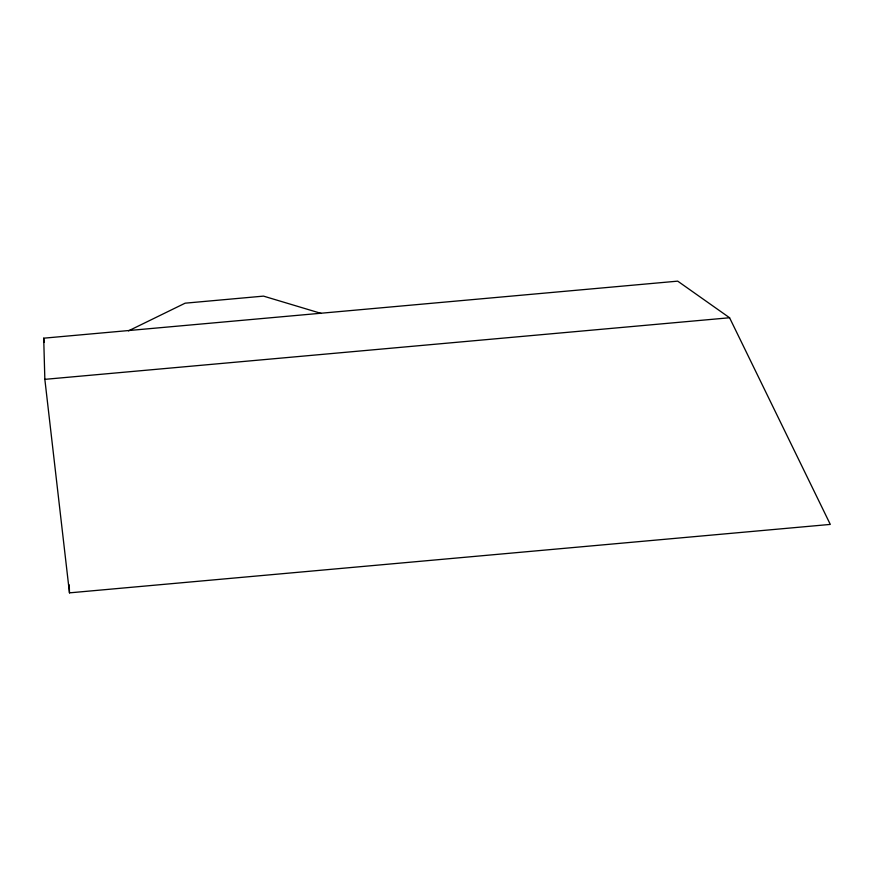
<?xml version="1.0" encoding="UTF-8"?>
<svg xmlns="http://www.w3.org/2000/svg" width="874" height="874" viewBox="0 0 874 874"><rect width="100%" height="100%" fill="white"/><g stroke="black" fill="none" stroke-linecap="round" stroke-linejoin="round"><path stroke-width="1.31" d="M128.467 330.864L185.146 303.18L263.511 296.122L321.195 313.427M43.7 338.183L677.711 281.144L729.582 317.754L830.3 524.411L69.483 592.856L44.847 379.349L43.7 338.183L44.17 342.237M44.847 379.349L729.582 317.754M69.264 584.881L69.483 592.856"/></g></svg>
